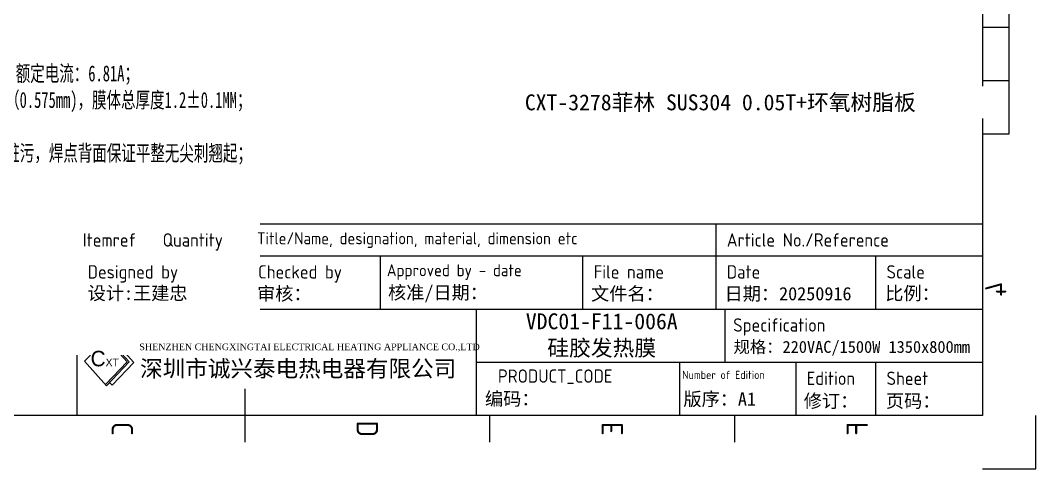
# Model space of a CAD drawing. Header units: millimetres. Extents: x -5937 to 68925, y -3068 to 5300.
# Drawn here: x 1279 to 3571, y 0 to 1013 of the extents above; entities that cross this region are included whole.
import ezdxf
from ezdxf.enums import TextEntityAlignment as Align

# ---------------------------------------------------------------- set-up
doc = ezdxf.new("R2010")
doc.units = ezdxf.units.MM
doc.header["$LTSCALE"] = 7
doc.header["$PDSIZE"] = -1
doc.layers.add('dim', color=84, linetype='Continuous', lineweight=13)
doc.layers.add('文字层', color=5, linetype='Continuous', lineweight=25)
for name, color, linetype in [('FRAME 025', 7, 'Continuous'), ('FRAME 050', 6, 'Continuous'), ('FRAME 070', 5, 'Continuous'), ('FRAME 200', 8, 'Continuous')]:
    doc.layers.add(name, color=color, linetype=linetype)
doc.styles.add('ISO Proportional', font='isocp.shx')
doc.styles.add('宋体', font='simsun.ttf')
doc.styles.add('斜仿宋', font='tssdeng.shx', dxfattribs={"width": 0.8, "oblique": 8, "bigfont": 'tssdchn.shx'})
doc.styles.add('标准', font='', dxfattribs={"width": 0.667})
doc.styles.add('标注', font='', dxfattribs={"height": 12})
doc.styles.get('标准').set_extended_font_data('宋体')
doc.styles.get('标注').set_extended_font_data('SimSun')
doc.dimstyles.new('SLDDIMSTYLE4', dxfattribs={"dimtxt": 24.5, "dimasz": 24.5, "dimexe": 12.25, "dimexo": 6.125, "dimgap": 6.125, "dimtad": 1, "dimtih": 1, "dimtoh": 1, "dimzin": 9, "dimdsep": 46, "dimtxsty": '斜仿宋', "dimsah": 1, "dimcen": 24.5, "dimazin": 2, "dimtfac": 1, "dimtmove": 0, "dimatfit": 3, "dimldrblk": 'NONE', "dimfxl": 1, "dimfrac": 2, "dimtolj": 1, "dimtzin": 12, "dimarcsym": 1})

# ---------------------------------------------------------------- blocks, each defined once
blk = doc.blocks.new('*D60')
at = {"layer": 'Defpoints', "color": 0}
for p in [(2649.6, 1200), (2652.9, 1206.1)]:
    blk.add_point(p, dxfattribs=at)
at = {"layer": 'dim', "color": 0, "lineweight": -2}
for p, q in [((2664.5, 1227.7), (2676.1, 1249.3)), ((2652.9, 1206.1), (2649.6, 1200)), ((2638, 1178.4), (2581, 1072.3)), ((2345.1, 1072.3), (2581, 1072.3))]:
    blk.add_line(p, q, dxfattribs=at)
at = {"layer": 'dim', "color": 0}
for points in [[(2660.9, 1229.6), (2668.1, 1225.8), (2652.9, 1206.1)], [(2641.6, 1176.4), (2634.4, 1180.3), (2649.6, 1200)]]:
    blk.add_solid(points, dxfattribs=at)
at = {"layer": 'dim', "color": 0, "insert": (2345.1, 1103), "char_height": 24.5, "attachment_point": 1, "style": '斜仿宋'}
blk.add_mtext('\\A1;40 x ∅7 完全贯穿\\P', dxfattribs=at)
blk = doc.blocks.new('_NONE')

msp = doc.modelspace()

# ---------------------------------------------------------------- linework, layer by layer
at = {"lineweight": 9}
msp.add_lwpolyline([(1474.751, 296.083), (1423.886, 243.006), (1473.383, 187.598), (1524.527, 241.231)], close=True, dxfattribs=at)
for points in [[(1471.091, 190.163), (1519.964, 241.415), (1472.494, 293.727)], [(1479.83, 290.486), (1485.171, 294.906), (1535.078, 239.909), (1486.343, 188.803), (1480.041, 194.58)]]:
    msp.add_lwpolyline(points, dxfattribs=at)
at = {"layer": 'FRAME 050'}
for points in [[(3450.733, 756.461), (3510.85, 756.461), (3510.85, 1958.807), (3450.733, 1958.807)], [(3510.85, 996.93), (3450.733, 996.93)], [(3510.85, 876.695), (3450.733, 876.695)], [(1785.484, 180.352), (1785.484, 60.117)], [(2338.563, 60.117), (2338.563, 120.235)], [(2891.642, 60.117), (2891.642, 120.235)]]:
    msp.add_lwpolyline(points, dxfattribs=at)
at = {"layer": 'FRAME 070'}
msp.add_lwpolyline([(3450.733, 120.235), (120.235, 120.235), (120.235, 2595.786), (3450.733, 2595.786)], close=True, dxfattribs=at)
for points in [[(1406.745, 120.235), (1406.745, 553.079), (3450.733, 553.079)], [(1587.097, 480.938), (1587.097, 553.079)], [(1791.495, 360.704), (1791.495, 553.079)], [(2849.56, 360.704), (2849.56, 553.079)], [(1406.745, 480.938), (3450.733, 480.938)], [(2092.082, 360.704), (2092.082, 480.938)], [(2548.973, 360.704), (2548.973, 480.938)], [(3210.264, 360.704), (3210.264, 480.938)], [(1406.745, 360.704), (3450.733, 360.704)], [(2308.504, 120.235), (2308.504, 360.704)], [(2869.993, 240.469), (2869.993, 360.704)], [(2308.504, 240.469), (3450.733, 240.469)], [(2767.763, 120.235), (2767.763, 240.469)], [(3029.912, 120.235), (3029.912, 240.469)], [(3210.264, 120.235), (3210.264, 240.469)]]:
    msp.add_lwpolyline(points, dxfattribs=at)
at = {"layer": 'FRAME 200'}
msp.add_lwpolyline([(3450.733, 0), (3570.967, 0), (3570.967, 120.235)], dxfattribs=at)

# ---------------------------------------------------------------- texts
at = {"insert": (1437.411, 266.459), "char_height": 40.8836, "width": 77.74265, "attachment_point": 1}
msp.add_mtext('{\\fFZShuTi|b0|i0|c134|p2;\\H0.8571x;C\\H0.5x;XT}', dxfattribs=at)
at = {"layer": 'FRAME 025', "style": 'ISO Proportional'}
for s, height, p in [('Itemref', 30.0586, (1419.76, 517.009)), ('Quantity', 30.0586, (1599.939, 517.009)), ('Title/Name, designation, material, dimension etc', 27.05278, (1813.138, 520.616)), ('Article No./Reference', 30.05865, (2873.607, 517.009)), ('Designed by', 30.05865, (1430.792, 444.868)), ('Checked by', 30.0586, (1815.542, 444.868)), ('Approved by - date', 27.05278, (2106.186, 448.475)), ('File name', 30.0586, (2573.02, 444.868)), ('Date', 30.0586, (2873.607, 444.868)), ('Scale', 30.0586, (3234.31, 444.868)), ('Specification', 30.05865, (2888.152, 324.762)), ('Number of Edition', 18.38005, (2773.063, 212.02)), ('Edition', 30.0586, (3053.959, 204.399)), ('Sheet', 30.0586, (3234.31, 204.399))]:
    msp.add_text(s, height=height, rotation=2160, dxfattribs=at).set_placement(p, align=Align.MIDDLE_LEFT)
msp.add_text('PRODUCT_CODE', height=30.05865, rotation=2160, dxfattribs=at).set_placement((2486.177, 207.919), align=Align.MIDDLE)
at = {"layer": 'FRAME 025'}
for s, insert, char_height, width, attachment_point, style in [('{\\fSimSun|b0|i0|c134|p2;设计:王建忠}', (1430.792, 411.803), 30.05865, 649.08934, 1, 'ISO Proportional'), ('{\\fￋￎￌﾣﾤ|b0|i0|c134|p2;审核：}', (1813.106, 410.602), 30.05865, 246.48091, 1, 'ISO Proportional'), ('{\\fSimSun|b0|i0|c134|p2;核准/日期：}', (2108.855, 413.182), 30.05865, 472.2776, 1, 'ISO Proportional'), ('{\\fￋￎￌﾣﾤ|b0|i0|c134|p2;文件名：}', (2567.287, 410.602), 30.05865, 246.48091, 1, 'ISO Proportional'), ('{\\fSimSun|b0|i0|c134|p2;日期：\\C1;2025\\fSimSun|b0|i0|c0|p2;0916}', (2868.649, 410.602), 30.05865, 550.71034, 1, 'ISO Proportional'), ('{\\fￋￎￌﾣﾤ|b0|i0|c134|p2;比例：}', (3231.282, 411.447), 30.05865, 246.48091, 1, 'ISO Proportional'), ('{\\f宋体|b0|i0|c0|p2;VDC01-F11-006A\\P硅胶发热膜}', (2591.317, 301.062), 36, 765.26306, 5, '标注'), ('{\\fSimSun|b0|i0|c134|p2;规格：2\\fSimSun|b0|i0|c0|p2;20\\fSimSun|b0|i0|c134|p2;VAC/\\fSimSun|b0|i0|c0|p2;1500\\fSimSun|b0|i0|c134|p2;W \\fSimSun|b0|i0|c0|p2;1350x800mm}', (2888.707, 288.873), 27.052783, 651.05977, 1, 'ISO Proportional'), ('{\\fSimSun|b0|i0|c134|p2;编码：}', (2327.728, 173.101), 30.05865, 624.08723, 1, 'ISO Proportional'), ('{\\fSimSun|b0|i0|c134|p2;版序：A\\fSimSun|b0|i0|c0|p2;1}', (2775.684, 172.455), 30.05865, 308.26674, 1, 'ISO Proportional'), ('{\\fￋￎￌﾣﾤ|b0|i0|c134|p2;修订：}', (3047.381, 168.11), 30.05865, 246.48091, 1, 'ISO Proportional'), ('{\\fￋￎￌﾣﾤ|b0|i0|c134|p2;页码：}', (3232.873, 168.144), 30.05865, 246.48091, 1, 'ISO Proportional')]:
    msp.add_mtext(s, dxfattribs=dict(at, insert=insert, char_height=char_height, width=width, attachment_point=attachment_point, style=style))
at = {"layer": 'FRAME 025', "color": 5, "insert": (1547.455, 282.845), "char_height": 18.839527, "width": 752.24189, "attachment_point": 1}
msp.add_mtext('{\\fTimes New Roman|b0|i0|c0|p18;\\H0.7937x;SHENZHEN CHENGXINGTAI ELECTRICAL HEATING APPLIANCE CO.,LTD}', dxfattribs=at)
at = {"layer": 'FRAME 025', "color": 1, "insert": (1549.118, 245.036), "char_height": 39.24901, "width": 747.60026, "attachment_point": 1}
msp.add_mtext('{\\fSimSun|b0|i0|c134|p2;\\H0.9524x;深圳市诚兴泰电热电器有限公司}', dxfattribs=at)
at = {"layer": 'FRAME 050', "style": 'ISO Proportional', "text_generation_flag": 2}
for s, p in [('4', (3480.791, 405.792)), ('C', (1508.944, 90.176)), ('D', (2062.023, 90.176)), ('E', (2615.102, 90.176)), ('F', (3168.181, 90.176))]:
    msp.add_text(s, height=48.094, rotation=2250, dxfattribs=at).set_placement(p, align=Align.MIDDLE)

# ---------------------------------------------------------------- dimensions: what is measured, and where the dimension line sits
at = {"layer": 'dim'}
dim = msp.add_diameter_dim_2p(p1=(2652.928, 1206.118), p2=(2649.614, 1199.953), text='40 x <> 完全贯穿\\P', dimstyle='SLDDIMSTYLE4', override={"dimasz": 24.5, "dimgap": 6.125, "dimtih": 0, "dimtoh": 1, "dimcen": 24.5, "dimatfit": 0, "dimtfill": 0}, dxfattribs=at)
dim.commit()
dim.dimension.update_dxf_attribs({"geometry": '*D60', "text_midpoint": (2428.861, 1072.335), "dimtype": 163})

# ---------------------------------------------------------------- next in the draw order: texts
at = {"layer": '文字层', "color": 7, "ltscale": 10, "insert": (278.611, 971.451), "char_height": 36, "attachment_point": 1, "style": '标准', "bg_fill": 2}
msp.add_mtext('{\\fSimSun|b0|i0|c134|p2;技术要求：\\P1、额定电压\\fSimSun|b0|i0|c0|p2;220\\fSimSun|b0|i0|c134|p2;v，额定功率：1500W，电阻：\\f宋体|b0|i0|c134|p2;\\C256;R30.65\\f宋体|b0|i0|c0|p2;-\\f宋体|b0|i0|c134|p2;32.27\\f宋体|b0|i0|c0|p2;-\\f宋体|b0|i0|c134|p2;33.88Ω\\fSimSun|b0|i0|c134|p2;\\C7;;额定电流：6.81A；\\P2、加热膜主体结构顺序：环氧树脂（0.575mm)、发热丝、环氧树脂（0.575mm)，膜体总厚度1.2±0.1MM；\\P  上下结构层粘合牢固，长期正常使用不得开裂；\\P3、发热体表面平整，干净，无凹凸点，无折痕，无破损，发热体无脏污，焊点背面保证平整无尖刺翘起；\\P4、膜片使用温度范围-40℃～180℃；\\P5、导线规格：红/黑色硅胶线UL3135 \\fSimSun|b0|i0|c0|p2;16\\fSimSun|b0|i0|c134|p2;awg 导体多芯柔软，\\P  线长:1500MM，套合适白色玻纤套管，拉力检测≥60N；\\P6、耐压性能：AC1\\fSimSun|b0|i0|c0|p2;8\\fSimSun|b0|i0|c134|p2;00V，50-60Hz，\\fSimSun|b0|i0|c0|p2;1\\fSimSun|b0|i0|c134|p2;0mA/\\fSimSun|b0|i0|c0|p2;60\\fSimSun|b0|i0|c134|p2;S无击穿；\\P7、绝缘性能：1000V DC，＞100M\\Ftxt.shx|c134;Ω\\fSimSun|b0|i0|c134|p2;；\\P8、所有物料符合ROHS要求；\\P9、发热板温度均匀性±3℃。}', dxfattribs=at)
at = {"layer": '文字层', "color": 7, "linetype": 'Continuous', "lineweight": 0, "ltscale": 10, "insert": (2417.726, 845.952), "char_height": 36, "attachment_point": 1, "style": '宋体', "bg_fill": 2}
msp.add_mtext_dynamic_manual_height_columns('CXT-3278菲林 SUS304 0.05T+环氧树脂板', width=1022.16166, gutter_width=17.5, heights=[-47.665], dxfattribs=at)

doc.saveas('drawing.dxf')
